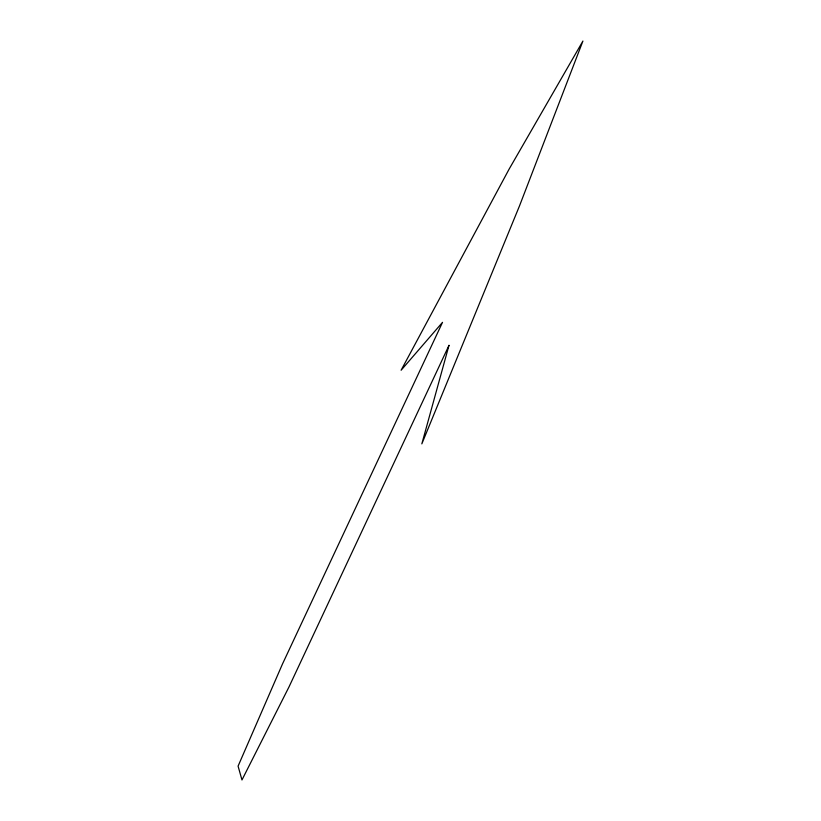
<?xml version="1.0" encoding="UTF-8"?>
<svg xmlns="http://www.w3.org/2000/svg" width="821" height="821" viewBox="0 0 821 821"><rect width="100%" height="100%" fill="white"/><g stroke="black" fill="none" stroke-linecap="round" stroke-linejoin="round"><path stroke-width="1.23" d="M448.995 345.354L421.83 443.874L519.519 205.855L582.92 41.05L509.164 169.034L401.11 370.23L442.519 322.345L282.506 663.943L238.08 766.137L241.969 779.95L288.982 686.951L448.995 345.354"/></g></svg>
